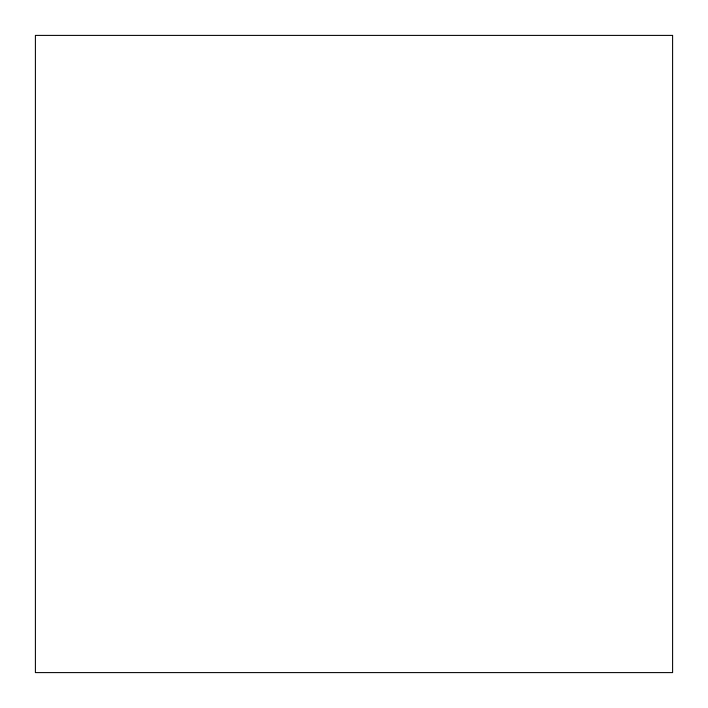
<?xml version="1.0" encoding="UTF-8"?>
<svg xmlns="http://www.w3.org/2000/svg" width="708" height="708" viewBox="0 0 708 708"><rect width="100%" height="100%" fill="white"/><g stroke="black" fill="none" stroke-linecap="round" stroke-linejoin="round"><path stroke-width="1.06" d="M672.6 35.4L35.4 35.4L35.4 672.6L672.6 672.6L672.6 35.4"/></g></svg>
